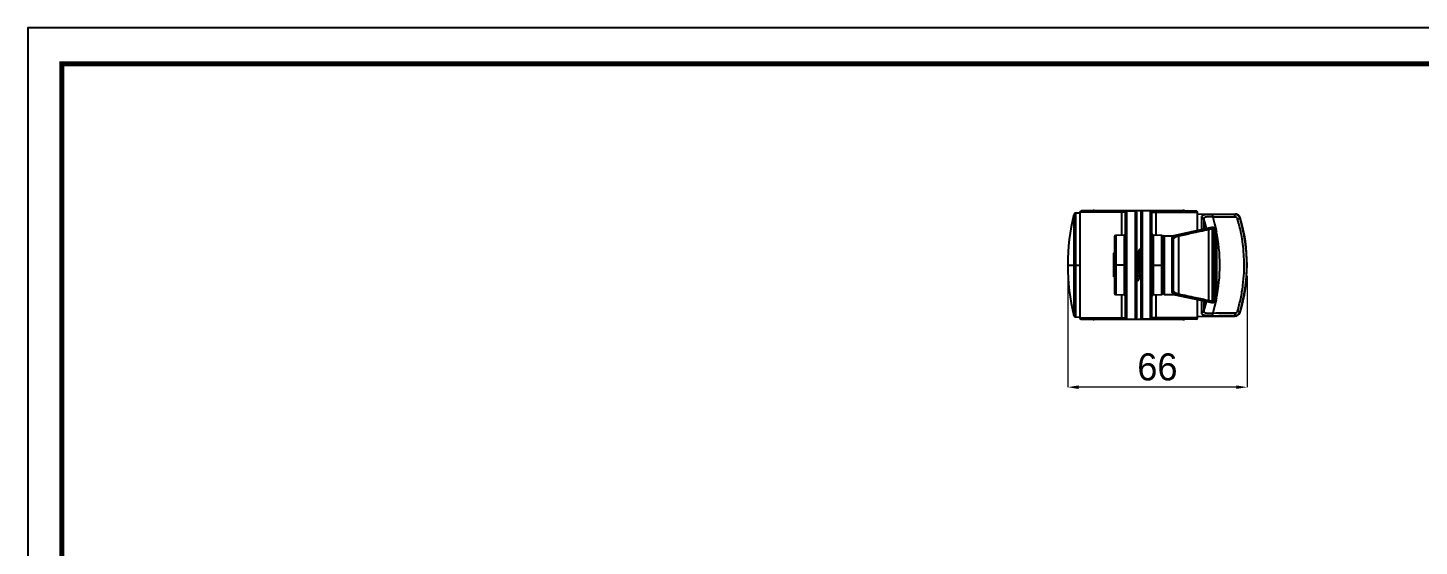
# Model space of a CAD drawing. Extents: x 0 to 781, y 0 to 572.
# Drawn here: x 0 to 514, y 381 to 572 of the extents above; entities that cross this region are included whole.
import ezdxf

# ---------------------------------------------------------------- set-up
doc = ezdxf.new("R2010")
doc.units = 0
doc.header["$LTSCALE"] = 10
doc.header["$MEASUREMENT"] = 0
doc.header["$PDMODE"] = 3
doc.header["$PDSIZE"] = -10
doc.layers.get('0').update_dxf_attribs({"linetype": 'CONTINUOUS'})
doc.layers.get('DEFPOINTS').update_dxf_attribs({"linetype": 'CONTINUOUS'})
doc.styles.add('Daelim Dimension', font='')
doc.styles.get('Daelim Dimension').set_extended_font_data('나눔고딕')
doc.dimstyles.new('DEFAULT', dxfattribs={"dimscale": 2, "dimtxt": 2, "dimasz": 2, "dimexe": 0, "dimexo": 2, "dimgap": 1, "dimtad": 1, "dimdec": 0, "dimzin": 9, "dimdsep": 46, "dimtxsty": 'Daelim Dimension', "dimcen": 0.5, "dimclrd": 5, "dimclre": 5, "dimclrt": 256, "dimadec": 1, "dimazin": 0, "dimtfac": 1, "dimtdec": 0, "dimtix": 1, "dimtmove": 0, "dimatfit": 3, "dimfxl": 1, "dimtolj": 1, "dimtzin": 1, "dimlwd": 9, "dimlwe": 9, "dimarcsym": 0})

# ---------------------------------------------------------------- blocks, each defined once
blk = doc.blocks.new('*D8')
at = {"color": 5, "lineweight": 9, "transparency": 16777216}
for p, q in [((384.52, 480.64), (384.52, 439.46)), ((450.82, 480.65), (450.82, 439.46)), ((446.82, 439.46), (388.52, 439.46))]:
    blk.add_line(p, q, dxfattribs=at)
at = {"color": 5, "transparency": 16777216}
for points in [[(388.52, 440.13), (388.52, 438.8), (384.52, 439.46)], [(446.82, 440.13), (446.82, 438.8), (450.82, 439.46)]]:
    blk.add_solid(points, dxfattribs=at)
at = {"layer": 'DEFPOINTS', "color": 0, "transparency": 16777216}
for p in [(384.52, 484.64), (450.82, 484.65), (384.52, 439.46)]:
    blk.add_point(p, dxfattribs=at)
at = {"color": 7, "transparency": 16777216, "insert": (417.67, 446.91), "char_height": 10, "attachment_point": 5, "style": 'Daelim Dimension'}
blk.add_mtext('\\A1;66', dxfattribs=at)

msp = doc.modelspace()

# ---------------------------------------------------------------- linework, layer by layer
at = {"color": 7, "linetype": 'Continuous', "lineweight": 25}
for p, q in [((404.56, 504.65), (389.47, 504.65)), ((394.32, 504.83), (427.12, 504.83)), ((394.32, 504.83), (394.32, 504.83)), ((406.32, 504.65), (404.56, 504.65)), ((406.32, 464.65), (406.32, 504.65)), ((406.32, 504.65), (409.42, 504.65)), ((409.42, 504.65), (409.42, 464.65)), ((412.02, 504.65), (412.02, 464.65)), ((415.12, 504.65), (412.02, 504.65)), ((415.12, 464.65), (415.12, 504.65)), ((415.12, 504.65), (416.89, 504.65)), ((416.89, 504.65), (431.97, 504.65)), ((388.97, 503.88), (387.37, 503.86)), ((388.97, 504.15), (388.97, 465.15)), ((405.82, 504.15), (404.41, 504.15)), ((405.82, 465.15), (405.82, 504.15)), ((409.92, 504.15), (409.92, 465.15)), ((411.52, 504.15), (411.52, 465.15)), ((415.62, 465.15), (415.62, 504.15)), ((415.62, 504.15), (417.04, 504.15)), ((432.47, 497.41), (432.47, 504.15)), ((432.47, 503.64), (446.41, 503.52)), ((401.82, 495.09), (401.82, 484.65)), ((405.33, 495.65), (402.31, 495.59)), ((419.13, 495.59), (416.11, 495.65)), ((419.13, 495.59), (416.11, 495.65)), ((419.62, 495.09), (419.62, 484.65)), ((420.12, 495.5), (420.12, 473.8)), ((420.12, 495.5), (423.62, 495.5)), ((423.12, 474.52), (423.12, 494.79)), ((437.65, 498.52), (423.62, 495.5)), ((423.62, 495.29), (423.62, 495.5)), ((423.62, 474.99), (423.62, 494.32)), ((425.52, 495.84), (425.03, 495.73)), ((425.62, 473.95), (425.62, 495.36)), ((436.64, 471.57), (436.64, 497.74)), ((438.09, 497.79), (438.45, 497.79)), ((438.09, 471.52), (438.09, 497.79)), ((438.45, 471.52), (438.45, 497.79)), ((439.47, 497.09), (439.47, 496.94)), ((401.62, 489.05), (401.82, 489.25)), ((401.62, 480.25), (401.62, 489.05)), ((410.53, 489.51), (410.24, 489.51)), ((411.1, 490.51), (411.13, 490.55)), ((411.38, 490.55), (411.13, 490.55)), ((411.52, 490.32), (411.39, 490.54)), ((384.52, 484.65), (386.8, 484.65)), ((387.37, 484.65), (386.8, 484.65)), ((401.82, 484.65), (402.31, 484.65)), ((401.82, 484.65), (401.82, 474.21)), ((405.33, 484.65), (402.31, 484.65)), ((416.11, 484.65), (419.13, 484.65)), ((419.62, 484.65), (419.13, 484.65)), ((419.62, 484.65), (419.62, 474.21)), ((401.62, 480.25), (401.82, 480.05)), ((410.5, 478.75), (410.25, 478.75)), ((410.5, 478.75), (410.52, 478.8)), ((411.1, 479.8), (411.39, 479.8)), ((411.37, 479.83), (411.52, 479.56)), ((402.31, 473.72), (405.33, 473.66)), ((416.11, 473.66), (419.13, 473.72)), ((416.11, 473.66), (419.13, 473.72)), ((420.12, 473.8), (423.62, 473.8)), ((423.61, 474.91), (423.62, 474.99)), ((423.65, 474.92), (423.62, 474.99)), ((423.62, 474.02), (423.64, 474.05)), ((423.62, 473.8), (423.62, 474.02)), ((423.62, 473.8), (437.65, 470.78)), ((424.95, 473.6), (425.52, 473.47)), ((432.47, 465.15), (432.47, 471.9)), ((438.09, 471.52), (438.45, 471.52)), ((439.47, 472.37), (439.47, 472.21)), ((387.37, 465.45), (388.97, 465.42)), ((389.47, 464.65), (404.56, 464.65)), ((427.12, 464.48), (394.32, 464.48)), ((404.41, 465.15), (405.82, 465.15)), ((404.56, 464.65), (406.32, 464.65)), ((406.32, 464.65), (409.42, 464.65)), ((415.12, 464.65), (412.02, 464.65)), ((416.89, 464.65), (415.12, 464.65)), ((417.04, 465.15), (415.62, 465.15)), ((431.97, 464.65), (416.89, 464.65)), ((432.47, 465.66), (446.41, 465.79)), ((446.41, 465.79), (446.34, 465.93)), ((448.31, 467.22), (448.23, 467.36)), ((448.31, 467.22), (448.31, 467.22))]:
    msp.add_line(p, q, dxfattribs=at)
at = {"color": 8, "linetype": 'Continuous', "lineweight": 25}
for p, q in [((394.32, 504.65), (394.32, 504.83)), ((427.12, 504.65), (427.12, 504.83)), ((386.8, 503.4), (386.8, 484.65)), ((387.37, 503.86), (387.37, 484.65)), ((404.41, 504.15), (388.97, 504.15)), ((404.41, 504.15), (404.41, 495.63)), ((417.04, 504.15), (417.04, 495.63)), ((417.04, 504.15), (432.47, 504.15)), ((433.92, 502.31), (433.92, 497.72)), ((434.86, 501.68), (434.86, 497.92)), ((448.31, 502.09), (448.3, 502.08)), ((402.31, 495.59), (402.31, 484.65)), ((405.33, 495.65), (405.33, 484.65)), ((416.11, 495.65), (416.11, 484.65)), ((419.13, 495.59), (419.13, 484.65)), ((437.65, 498.44), (437.65, 498.52)), ((438.69, 498.22), (438.44, 498.32)), ((386.8, 484.65), (386.8, 465.91)), ((387.37, 484.65), (388.97, 484.65)), ((387.37, 484.65), (387.37, 465.45)), ((402.31, 484.65), (402.31, 473.72)), ((405.33, 484.65), (405.33, 473.66)), ((416.11, 484.65), (416.11, 473.66)), ((419.13, 484.65), (419.13, 473.72)), ((404.41, 473.68), (404.41, 465.15)), ((417.04, 473.68), (417.04, 465.15)), ((433.92, 471.59), (433.92, 467)), ((434.86, 471.39), (434.86, 467.63)), ((437.65, 470.78), (437.65, 470.87)), ((438.44, 470.98), (438.69, 471.09)), ((388.97, 465.15), (404.41, 465.15)), ((394.32, 464.48), (394.32, 464.65)), ((432.47, 465.15), (417.04, 465.15)), ((427.12, 464.48), (427.12, 464.65))]:
    msp.add_line(p, q, dxfattribs=at)
at = {"ltscale": 0.5}
msp.add_lwpolyline([(0, 0), (781.2, 0), (781.2, 572.4), (0, 572.4)], close=True, dxfattribs=at)
at = {"color": 5, "linetype": 'ByBlock', "lineweight": 200, "const_width": 1.8}
msp.add_lwpolyline([(12.56, 24.51), (768.56, 24.51), (768.56, 559.11), (12.56, 559.11)], close=True, dxfattribs=at)
at = {"color": 7, "linetype": 'Continuous', "lineweight": 25, "flags": 128}
for points in [[(404.56, 504.65), (404.53, 504.64), (404.5, 504.62), (404.47, 504.57), (404.45, 504.51), (404.43, 504.43), (404.42, 504.35), (404.41, 504.25), (404.41, 504.15)], [(416.89, 504.65), (416.92, 504.64), (416.94, 504.62), (416.97, 504.57), (416.99, 504.51), (417.01, 504.43), (417.02, 504.35), (417.03, 504.25), (417.04, 504.15)], [(436.64, 497.74), (436.62, 497.83), (436.6, 497.92), (436.59, 498), (436.57, 498.07), (436.56, 498.13), (436.55, 498.18), (436.54, 498.21), (436.54, 498.23)], [(438.45, 497.79), (438.49, 497.86), (438.54, 497.94), (438.58, 498.01), (438.61, 498.07), (438.64, 498.13), (438.66, 498.17), (438.68, 498.2), (438.69, 498.22)], [(436.64, 471.57), (436.62, 471.48), (436.6, 471.39), (436.59, 471.31), (436.57, 471.24), (436.56, 471.18), (436.55, 471.13), (436.54, 471.1), (436.54, 471.08)], [(438.69, 471.09), (438.68, 471.1), (438.66, 471.14), (438.64, 471.18), (438.61, 471.23), (438.58, 471.3), (438.54, 471.37), (438.49, 471.44), (438.45, 471.52)], [(404.56, 464.65), (404.53, 464.66), (404.5, 464.69), (404.47, 464.74), (404.45, 464.8), (404.43, 464.88), (404.42, 464.96), (404.41, 465.06), (404.41, 465.15)], [(416.89, 464.65), (416.92, 464.66), (416.94, 464.69), (416.97, 464.74), (416.99, 464.8), (417.01, 464.88), (417.02, 464.96), (417.03, 465.06), (417.04, 465.15)]]:
    msp.add_lwpolyline(points, dxfattribs=at)
at = {"color": 8, "linetype": 'Continuous', "lineweight": 25, "flags": 128}
for points in [[(435.84, 498.13), (435.54, 499.3), (434.86, 501.68)], [(438.12, 502.4), (438.82, 499.93), (439.39, 497.54)], [(434.86, 467.63), (435.54, 470.01), (435.84, 471.17)], [(439.39, 471.77), (438.82, 469.38), (438.12, 466.9)]]:
    msp.add_lwpolyline(points, dxfattribs=at)
at = {"color": 7, "linetype": 'Continuous', "lineweight": 25}
for centre, radius, start, end in [((389.47, 504.15), 0.5, 90, 180), ((394.32, 503.83), 1, 90, 124.4117), ((406.32, 504.15), 0.5, 90, 180), ((409.42, 504.15), 0.5, 0, 90), ((412.02, 504.15), 0.5, 90, 180), ((415.12, 504.15), 0.5, 0, 90), ((427.12, 503.83), 1, 55.5883, 90), ((431.97, 504.15), 0.5, 0, 90), ((462.92, 484.65), 78.4, 166.1667, 180), ((387.38, 503.26), 0.6, 91, 166.1667), ((430.32, 502.62), 7.8, 358.3828, 5.6569), ((446.39, 501.52), 2, 16.4209, 89.4995), ((389.16, 484.65), 61.67, 343.5818, 16.4137), ((402.32, 495.09), 0.5, 91, 180), ((405.32, 496.15), 0.5, 271, 0), ((416.12, 496.15), 0.5, 180, 269), ((419.12, 495.09), 0.5, 0, 89), ((420.12, 495), 0.5, 90, 180), ((423.14, 494.3), 0.484, 2.0248, 91.8907), ((437.97, 497.06), 1.5, 1.4038, 102.1443), ((-68.13, 484.65), 507.25, 358.6142, 1.3858), ((-68.13, 484.65), 507.76, 0, 1.4038), ((-68.13, 484.65), 507.75, 358.6142, 1.3858), ((462.92, 484.65), 78.4, 180, 193.8333), ((-68.13, 484.65), 507.76, 358.5962, 0), ((402.32, 474.21), 0.5, 180, 269), ((405.32, 473.16), 0.5, 0, 89), ((416.12, 473.16), 0.5, 91, 180), ((419.12, 474.21), 0.5, 271, 0), ((420.12, 474.3), 0.5, 180, 270), ((437.97, 472.25), 1.5, 257.8557, 358.5962), ((387.38, 466.05), 0.6, 193.8333, 269), ((389.47, 465.15), 0.5, 180, 270), ((394.32, 465.48), 1, 235.5883, 270), ((406.32, 465.15), 0.5, 180, 270), ((409.42, 465.15), 0.5, 270, 0), ((412.02, 465.15), 0.5, 180, 270), ((415.12, 465.15), 0.5, 270, 0), ((427.12, 465.48), 1, 270, 304.4117), ((431.97, 465.15), 0.5, 270, 0), ((433.93, 467.99), 0.995, 269.328, 338.9063), ((430.32, 466.68), 7.8, 354.3431, 1.6172), ((438.86, 466.69), 7.52, 354.2007, 1.7707), ((446.39, 467.79), 2, 270.4984, 343.5777)]:
    msp.add_arc(centre, radius, start, end, dxfattribs=at)
at = {"color": 8, "linetype": 'Continuous', "lineweight": 25}
msp.add_arc((379.97, 484.65), 60.8, 348.0945, 11.9055, dxfattribs=at)
at = {"color": 7, "linetype": 'Continuous', "lineweight": 25}
for points, knots in [([(438.09, 503.39), (437.8, 503.39), (437.23, 503.39), (436.42, 503.35), (435.68, 503.29), (435.06, 503.18), (434.56, 503.04), (434.2, 502.85), (433.96, 502.61), (433.94, 502.41), (433.92, 502.31)], [0, 0, 0, 0, 0.129307, 0.258234, 0.384759, 0.50808, 0.628202, 0.748828, 0.870247, 1, 1, 1, 1]), ([(434.86, 501.68), (434.82, 501.76), (434.74, 501.94), (434.51, 502.14), (434.23, 502.28), (434.03, 502.3), (433.92, 502.31)], [0, 0, 0, 0, 0.249999, 0.5, 0.75, 1, 1, 1, 1]), ([(438.12, 502.4), (437.95, 502.42), (437.63, 502.44), (437.19, 502.46), (436.71, 502.47), (436.21, 502.46), (435.71, 502.41), (435.33, 502.31), (435.05, 502.16), (434.88, 501.95), (434.87, 501.77), (434.86, 501.68)], [0, 0, 0, 0, 0.099702, 0.18876, 0.267279, 0.400021, 0.51825, 0.638239, 0.753314, 0.874049, 1, 1, 1, 1]), ([(446.34, 503.37), (444.8, 503.38), (442.05, 503.39), (439.3, 503.39), (438.09, 503.39)], [0, 0, 0, 0, 0.559561, 1, 1, 1, 1]), ([(446.37, 502.38), (444.83, 502.39), (442.08, 502.39), (439.33, 502.4), (438.12, 502.4)], [0, 0, 0, 0, 0.559561, 1, 1, 1, 1]), ([(446.34, 503.37), (446.36, 503.42), (446.39, 503.51), (446.4, 503.52), (446.41, 503.52)], [0, 0, 0, 0, 0.534266, 1, 1, 1, 1]), ([(446.37, 502.38), (446.37, 502.5), (446.37, 502.74), (446.36, 503.06), (446.35, 503.29), (446.34, 503.35), (446.34, 503.37)], [0, 0, 0, 0, 0.241669, 0.499999, 0.758331, 1, 1, 1, 1]), ([(448.23, 501.95), (448.15, 502.15), (447.99, 502.54), (447.54, 503), (446.97, 503.31), (446.55, 503.35), (446.34, 503.37)], [0, 0, 0, 0, 0.251768, 0.499946, 0.74627, 1, 1, 1, 1]), ([(447.32, 501.67), (447.27, 501.78), (447.18, 502), (446.93, 502.23), (446.65, 502.36), (446.46, 502.37), (446.37, 502.38)], [0, 0, 0, 0, 0.279491, 0.559202, 0.779787, 1, 1, 1, 1]), ([(447.18, 503.33), (447.13, 503.36), (446.89, 503.5), (446.62, 503.51), (446.41, 503.52)], [0, 0, 0, 0, 0.226663, 1, 1, 1, 1]), ([(448.31, 502.07), (448.23, 502.27), (448.08, 502.66), (447.67, 503.11), (447.33, 503.27), (447.18, 503.33)], [0, 0, 0, 0, 0.355603, 0.729948, 1, 1, 1, 1]), ([(447.32, 501.67), (447.43, 501.7), (447.66, 501.77), (447.95, 501.86), (448.17, 501.93), (448.21, 501.94), (448.23, 501.95)], [0, 0, 0, 0, 0.241498, 0.499645, 0.757991, 1, 1, 1, 1]), ([(447.32, 467.64), (447.74, 469.19), (448.57, 472.3), (449.35, 477.08), (449.77, 481.89), (449.79, 486.38), (449.52, 490.51), (449.03, 494.28), (448.32, 498.01), (447.65, 500.45), (447.32, 501.67)], [0, 0, 0, 0, 0.1399688, 0.2799646, 0.419972, 0.559979, 0.6699916, 0.7800227, 0.8899901, 1, 1, 1, 1]), ([(448.23, 501.95), (448.25, 501.99), (448.29, 502.07), (448.3, 502.08), (448.31, 502.09)], [0, 0, 0, 0, 0.534328, 1, 1, 1, 1]), ([(448.23, 467.36), (448.61, 468.78), (449.38, 471.61), (450.15, 475.93), (450.62, 480.29), (450.77, 484.65), (450.62, 489.02), (450.15, 493.37), (449.38, 497.7), (448.61, 500.53), (448.23, 501.95)], [0, 0, 0, 0, 0.125629, 0.25084, 0.375631, 0.5, 0.624371, 0.749162, 0.874372, 1, 1, 1, 1]), ([(423.66, 495.27), (423.5, 495.21), (423.19, 495.09), (423.15, 494.89), (423.12, 494.79)], [0, 0, 0, 0, 0.485132, 1, 1, 1, 1]), ([(423.66, 495.27), (423.65, 495.27), (423.64, 495.27), (423.62, 495.28), (423.62, 495.28), (423.62, 495.29)], [0, 0, 0, 0, 0.252709, 0.52577, 1, 1, 1, 1]), ([(423.62, 494.32), (423.64, 494.43), (423.68, 494.62), (423.95, 494.73), (424.06, 494.78)], [0, 0, 0, 0, 0.554344, 1, 1, 1, 1]), ([(424.06, 494.78), (424.05, 494.84), (424.02, 494.96), (423.93, 495.11), (423.8, 495.22), (423.7, 495.25), (423.66, 495.27)], [0, 0, 0, 0, 0.2499432, 0.4999361, 0.7498226, 1, 1, 1, 1]), ([(425.62, 495.36), (425.48, 495.32), (425.18, 495.23), (424.75, 495.09), (424.36, 494.94), (424.16, 494.83), (424.06, 494.78)], [0, 0, 0, 0, 0.238978, 0.493569, 0.755589, 1, 1, 1, 1]), ([(436.54, 498.23), (434.45, 497.77), (430.77, 496.98), (427.1, 496.18), (425.52, 495.84)], [0, 0, 0, 0, 0.568624, 1, 1, 1, 1]), ([(425.62, 495.36), (425.61, 495.41), (425.58, 495.53), (425.55, 495.69), (425.53, 495.8), (425.52, 495.83), (425.52, 495.84)], [0, 0, 0, 0, 0.236434, 0.492997, 0.753429, 1, 1, 1, 1]), ([(436.64, 497.74), (434.55, 497.29), (430.88, 496.49), (427.21, 495.7), (425.62, 495.36)], [0, 0, 0, 0, 0.568625, 1, 1, 1, 1]), ([(437.65, 498.44), (437.48, 498.41), (437.12, 498.35), (436.73, 498.27), (436.54, 498.23)], [0, 0, 0, 0, 0.498015, 1, 1, 1, 1]), ([(437.54, 497.95), (437.4, 497.93), (437.12, 497.86), (436.81, 497.78), (436.64, 497.74)], [0, 0, 0, 0, 0.460252, 1, 1, 1, 1]), ([(437.54, 497.95), (437.53, 498.01), (437.52, 498.12), (437.54, 498.27), (437.59, 498.39), (437.63, 498.42), (437.65, 498.44)], [0, 0, 0, 0, 0.239007, 0.495292, 0.754149, 1, 1, 1, 1]), ([(438.09, 497.79), (438, 497.85), (437.88, 497.94), (437.68, 497.97), (437.58, 497.96), (437.54, 497.95)], [0, 0, 0, 0, 0.553104, 0.782544, 1, 1, 1, 1]), ([(438.44, 498.32), (438.35, 498.37), (438.12, 498.49), (437.83, 498.46), (437.65, 498.44)], [0, 0, 0, 0, 0.373168, 1, 1, 1, 1]), ([(438.09, 497.79), (438.1, 497.82), (438.13, 497.89), (438.19, 497.98), (438.26, 498.07), (438.34, 498.13), (438.4, 498.17), (438.46, 498.21), (438.53, 498.23), (438.62, 498.24), (438.67, 498.23), (438.69, 498.22)], [0, 0, 0, 0, 0.1130514, 0.249959, 0.3561896, 0.4998908, 0.5829084, 0.625059, 0.7500437, 0.8874093, 1, 1, 1, 1]), ([(438.45, 497.79), (438.53, 497.73), (438.69, 497.63), (438.9, 497.34), (438.94, 497.08), (438.97, 496.92)], [0, 0, 0, 0, 0.272463, 0.546415, 1, 1, 1, 1]), ([(438.69, 498.22), (438.8, 498.15), (439.01, 498.01), (439.25, 497.71), (439.43, 497.35), (439.45, 497.08), (439.47, 496.94)], [0, 0, 0, 0, 0.237492, 0.4866, 0.722006, 1, 1, 1, 1]), ([(439.47, 496.94), (439.46, 496.94), (439.45, 496.94), (439.33, 496.93), (439.17, 496.93), (439.04, 496.93), (438.97, 496.92)], [0, 0, 0, 0, 0.249999, 0.5, 0.75, 1, 1, 1, 1]), ([(410.26, 489.48), (410.16, 489.66), (410.04, 489.85), (409.93, 490.04), (409.92, 490.06)], [0, 0, 0, 0, 0.912613, 1, 1, 1, 1]), ([(410.26, 489.47), (410.26, 489.45), (410.29, 489.41), (410.33, 489.2), (410.37, 488.86), (410.42, 488.39), (410.47, 487.82), (410.51, 487.17), (410.56, 486.45), (410.6, 485.68), (410.65, 484.88), (410.7, 484.08), (410.74, 483.29), (410.79, 482.53), (410.83, 481.84), (410.88, 481.22), (410.93, 480.7), (410.97, 480.28), (411.02, 479.99), (411.06, 479.82), (411.09, 479.81), (411.1, 479.81)], [0, 0, 0, 0, 0.031152, 0.085619, 0.14005, 0.194423, 0.248834, 0.303299, 0.35774, 0.412118, 0.466519, 0.520979, 0.575429, 0.629814, 0.684205, 0.738659, 0.793116, 0.847511, 0.901892, 0.956338, 1, 1, 1, 1]), ([(411.11, 490.54), (411.01, 490.37), (410.81, 490.03), (410.61, 489.68), (410.51, 489.51)], [0, 0, 0, 0, 0.513298, 1, 1, 1, 1]), ([(410.53, 489.5), (410.53, 489.51), (410.55, 489.53), (410.58, 489.43), (410.63, 489.21), (410.67, 488.86), (410.72, 488.4), (410.77, 487.83), (410.81, 487.17), (410.86, 486.45), (410.9, 485.68), (410.95, 484.88), (411, 484.08), (411.04, 483.29), (411.09, 482.53), (411.14, 481.84), (411.18, 481.22), (411.23, 480.7), (411.27, 480.28), (411.32, 479.99), (411.35, 479.84), (411.37, 479.83), (411.37, 479.83)], [0, 0, 0, 0, 0.01192, 0.0663274, 0.1207782, 0.1751935, 0.2295511, 0.2839473, 0.338396, 0.3928216, 0.4471838, 0.5015687, 0.5560133, 0.6104477, 0.6648176, 0.7191922, 0.7736304, 0.828072, 0.8824515, 0.9368173, 0.9912476, 1, 1, 1, 1]), ([(411.13, 490.55), (411.14, 490.53), (411.18, 490.49), (411.23, 490.14), (411.29, 489.59), (411.34, 488.85), (411.4, 487.95), (411.45, 486.92), (411.49, 486.09), (411.52, 485.61), (411.52, 485.5)], [0, 0, 0, 0, 0.137726, 0.275451, 0.413177, 0.550903, 0.688628, 0.826354, 0.96408, 1, 1, 1, 1]), ([(411.52, 489.74), (411.51, 489.86), (411.49, 490.1), (411.45, 490.35), (411.41, 490.52), (411.39, 490.54), (411.38, 490.55)], [0, 0, 0, 0, 0.225932, 0.483955, 0.741978, 1, 1, 1, 1]), ([(410.5, 478.75), (410.48, 478.78), (410.45, 478.82), (410.39, 479.17), (410.34, 479.72), (410.28, 480.46), (410.23, 481.35), (410.17, 482.38), (410.12, 483.5), (410.06, 484.65), (410.01, 485.81), (409.96, 486.78), (409.93, 487.3), (409.92, 487.49)], [0, 0, 0, 0, 0.0946274, 0.1892548, 0.2838823, 0.3785095, 0.473137, 0.5677644, 0.6623919, 0.7570193, 0.8516468, 0.9462743, 1, 1, 1, 1]), ([(409.92, 482.39), (409.94, 482.05), (409.98, 481.35), (410.03, 480.46), (410.09, 479.72), (410.14, 479.17), (410.2, 478.82), (410.23, 478.78), (410.25, 478.75)], [0, 0, 0, 0, 0.1661572, 0.3329258, 0.4996941, 0.6664629, 0.8332314, 1, 1, 1, 1]), ([(409.92, 479.3), (409.92, 479.3), (410.03, 479.12), (410.13, 478.94), (410.23, 478.76)], [0, 0, 0, 0, 0.019137, 1, 1, 1, 1]), ([(410.52, 478.77), (410.62, 478.94), (410.82, 479.29), (411.02, 479.63), (411.11, 479.8)], [0, 0, 0, 0, 0.513892, 1, 1, 1, 1]), ([(423.12, 474.52), (423.15, 474.42), (423.19, 474.22), (423.5, 474.1), (423.64, 474.05)], [0, 0, 0, 0, 0.5161213, 1, 1, 1, 1]), ([(424.06, 474.53), (424.05, 474.47), (424.03, 474.35), (423.93, 474.2), (423.8, 474.08), (423.69, 474.06), (423.64, 474.05)], [0, 0, 0, 0, 0.239915, 0.499995, 0.756586, 1, 1, 1, 1]), ([(424.06, 474.53), (424.16, 474.47), (424.35, 474.37), (424.73, 474.22), (425.16, 474.08), (425.47, 473.99), (425.62, 473.95)], [0, 0, 0, 0, 0.235452, 0.487029, 0.751224, 1, 1, 1, 1]), ([(425.62, 473.95), (425.61, 473.89), (425.58, 473.78), (425.55, 473.62), (425.53, 473.5), (425.52, 473.48), (425.52, 473.47)], [0, 0, 0, 0, 0.240757, 0.499019, 0.757824, 1, 1, 1, 1]), ([(425.52, 473.47), (427.54, 473.03), (431.22, 472.23), (434.89, 471.44), (436.54, 471.08)], [0, 0, 0, 0, 0.551324, 1, 1, 1, 1]), ([(425.62, 473.95), (427.65, 473.51), (431.32, 472.72), (434.99, 471.92), (436.64, 471.57)], [0, 0, 0, 0, 0.551323, 1, 1, 1, 1]), ([(436.54, 471.08), (436.75, 471.04), (437.14, 470.95), (437.5, 470.89), (437.65, 470.87)], [0, 0, 0, 0, 0.561921, 1, 1, 1, 1]), ([(436.64, 471.57), (436.81, 471.52), (437.12, 471.44), (437.4, 471.38), (437.54, 471.35)], [0, 0, 0, 0, 0.539748, 1, 1, 1, 1]), ([(437.54, 471.35), (437.53, 471.3), (437.52, 471.19), (437.54, 471.04), (437.58, 470.92), (437.63, 470.88), (437.65, 470.87)], [0, 0, 0, 0, 0.227456, 0.478974, 0.741962, 1, 1, 1, 1]), ([(437.54, 471.35), (437.58, 471.35), (437.68, 471.34), (437.88, 471.37), (438, 471.46), (438.09, 471.52)], [0, 0, 0, 0, 0.217545, 0.447323, 1, 1, 1, 1]), ([(437.65, 470.87), (437.83, 470.85), (438.12, 470.82), (438.35, 470.94), (438.44, 470.98)], [0, 0, 0, 0, 0.627018, 1, 1, 1, 1]), ([(438.09, 471.52), (438.1, 471.49), (438.13, 471.42), (438.19, 471.33), (438.26, 471.24), (438.34, 471.17), (438.43, 471.11), (438.52, 471.08), (438.62, 471.07), (438.67, 471.08), (438.69, 471.09)], [0, 0, 0, 0, 0.113074, 0.250051, 0.356278, 0.500077, 0.583139, 0.749955, 0.887355, 1, 1, 1, 1]), ([(438.97, 472.38), (438.96, 472.28), (438.94, 472.09), (438.78, 471.76), (438.57, 471.61), (438.45, 471.52)], [0, 0, 0, 0, 0.287273, 0.566097, 1, 1, 1, 1]), ([(439.47, 472.37), (439.45, 472.23), (439.43, 471.96), (439.25, 471.6), (439.02, 471.3), (438.8, 471.16), (438.69, 471.09)], [0, 0, 0, 0, 0.273007, 0.504657, 0.758421, 1, 1, 1, 1]), ([(439.47, 472.37), (439.46, 472.37), (439.45, 472.37), (439.33, 472.38), (439.17, 472.38), (439.04, 472.38), (438.97, 472.38)], [0, 0, 0, 0, 0.249999, 0.5, 0.75, 1, 1, 1, 1]), ([(433.92, 467), (433.94, 466.9), (433.96, 466.7), (434.19, 466.46), (434.56, 466.27), (435.05, 466.13), (435.68, 466.02), (436.41, 465.96), (437.23, 465.92), (437.8, 465.92), (438.09, 465.91)], [0, 0, 0, 0, 0.126911, 0.250594, 0.370415, 0.491469, 0.614888, 0.741536, 0.870628, 1, 1, 1, 1]), ([(434.86, 467.63), (434.87, 467.54), (434.88, 467.36), (435.04, 467.15), (435.28, 467.02), (435.51, 466.95), (435.74, 466.9), (436.03, 466.87), (436.39, 466.84), (436.84, 466.84), (437.42, 466.85), (437.88, 466.89), (438.12, 466.9)], [0, 0, 0, 0, 0.125421, 0.246064, 0.36092, 0.420343, 0.481385, 0.558691, 0.642369, 0.732744, 0.854449, 1, 1, 1, 1]), ([(438.09, 465.91), (439.63, 465.92), (442.38, 465.92), (445.13, 465.93), (446.34, 465.93)], [0, 0, 0, 0, 0.560439, 1, 1, 1, 1]), ([(438.12, 466.9), (439.66, 466.91), (442.41, 466.91), (445.16, 466.92), (446.37, 466.93)], [0, 0, 0, 0, 0.560439, 1, 1, 1, 1]), ([(446.34, 465.93), (446.55, 465.96), (446.97, 466), (447.54, 466.31), (447.99, 466.77), (448.15, 467.16), (448.23, 467.36)], [0, 0, 0, 0, 0.253719, 0.500053, 0.748223, 1, 1, 1, 1]), ([(446.37, 466.93), (446.49, 466.94), (446.73, 466.96), (447.01, 467.14), (447.22, 467.38), (447.28, 467.55), (447.32, 467.64)], [0, 0, 0, 0, 0.279845, 0.559666, 0.780089, 1, 1, 1, 1]), ([(447.32, 467.64), (447.43, 467.61), (447.66, 467.54), (447.95, 467.45), (448.17, 467.38), (448.21, 467.37), (448.23, 467.36)], [0, 0, 0, 0, 0.241668, 0.499881, 0.758161, 1, 1, 1, 1])]:
    msp.add_open_spline(points, degree=3, knots=knots, dxfattribs=at)
at = {"color": 8, "linetype": 'Continuous', "lineweight": 25}
for points, knots in [([(425.03, 495.73), (424.99, 495.72), (424.75, 495.67), (424.39, 495.56), (423.95, 495.43), (423.73, 495.33), (423.62, 495.29)], [0, 0, 0, 0, 0.069371, 0.420757, 0.70277, 1, 1, 1, 1]), ([(423.12, 474.52), (423.19, 474.53), (423.32, 474.54), (423.48, 474.65), (423.59, 474.78), (423.6, 474.87), (423.61, 474.91)], [0, 0, 0, 0, 0.2812719, 0.5625459, 0.8438193, 1, 1, 1, 1]), ([(423.62, 474.02), (423.74, 473.97), (423.98, 473.87), (424.44, 473.73), (424.78, 473.64), (424.95, 473.6)], [0, 0, 0, 0, 0.335123, 0.663432, 1, 1, 1, 1]), ([(424.06, 474.53), (423.94, 474.57), (423.75, 474.64), (423.71, 474.78), (423.7, 474.83)], [0, 0, 0, 0, 0.620645, 1, 1, 1, 1])]:
    msp.add_open_spline(points, degree=3, knots=knots, dxfattribs=at)

# ---------------------------------------------------------------- dimensions: what is measured, and where the dimension line sits
dim = msp.add_linear_dim(base=(384.52, 439.46), p1=(450.82, 484.65), p2=(384.52, 484.64), dimstyle='DEFAULT', override={"dimtxt": 5, "dimclrd": 5, "dimclre": 5, "dimclrt": 7})
dim.commit()
dim.dimension.update_dxf_attribs({"geometry": '*D8', "text_midpoint": (417.67, 439.46), "dimtype": 128})

doc.saveas('drawing.dxf')
